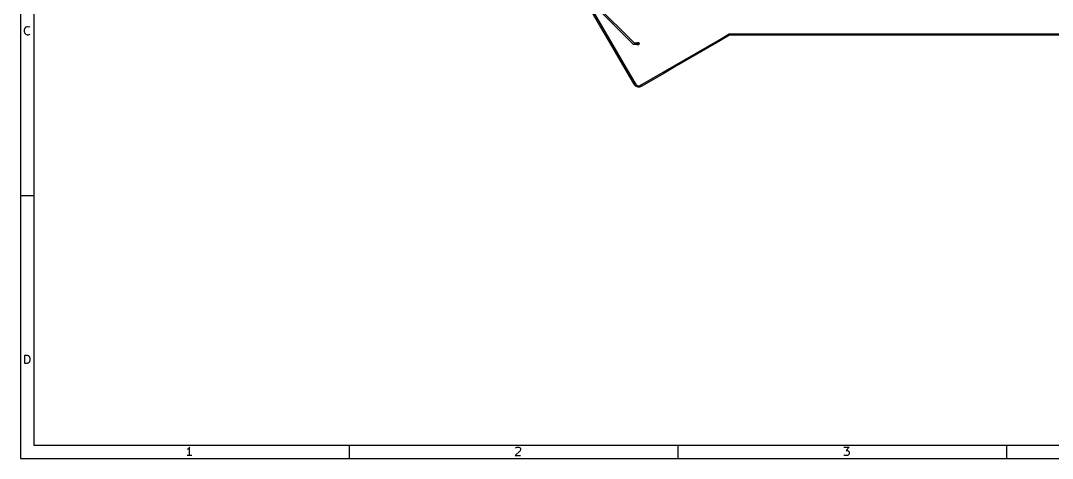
# Model space of a CAD drawing. Extents: x 0.4 to 11.3, y -7.9 to -0.4.
# Drawn here: x 0.39 to 6.57, y -7.87 to -5.25 of the extents above; entities that cross this region are included whole.
import ezdxf

# ---------------------------------------------------------------- set-up
doc = ezdxf.new("R2010")
doc.units = 0
doc.header["$MEASUREMENT"] = 0
doc.layers.add('BLACK', color=7, linetype='CONTINUOUS')

msp = doc.modelspace()

# ---------------------------------------------------------------- linework, layer by layer
at = {"layer": 'BLACK', "linetype": 'CONTINUOUS'}
for p, q in [((0.3937, -0.3937), (0.3937, -7.8743)), ((0.47244, -0.47244), (0.47244, -7.79556)), ((3.86959, -5.29034), (3.80361, -5.1775)), ((3.81022, -5.17319), (3.94216, -5.39888)), ((4.06328, -5.39307), (3.83412, -5.16391)), ((3.84235, -5.15823), (4.06897, -5.38484)), ((0.41723, -5.30887), (0.41967, -5.29912)), ((0.41723, -5.31618), (0.41723, -5.30887)), ((0.41967, -5.29912), (0.4221, -5.29424)), ((0.4221, -5.29424), (0.42698, -5.28937)), ((0.42698, -5.28937), (0.43429, -5.28693)), ((0.43429, -5.28693), (0.43916, -5.28693)), ((0.43916, -5.28693), (0.44648, -5.28937)), ((0.44648, -5.28937), (0.44891, -5.29181)), ((3.93556, -5.40319), (3.86959, -5.29034)), ((3.86959, -5.29034), (3.86959, -5.29034)), ((0.41967, -5.32593), (0.41723, -5.31618)), ((0.4221, -5.3308), (0.41967, -5.32593)), ((0.42698, -5.33568), (0.4221, -5.3308)), ((0.43429, -5.33811), (0.42698, -5.33568)), ((0.43916, -5.33811), (0.43429, -5.33811)), ((0.44648, -5.33568), (0.43916, -5.33811)), ((0.44891, -5.33324), (0.44648, -5.33568)), ((4.5065, -5.40795), (4.57214, -5.36995)), ((4.57642, -5.37657), (4.51044, -5.41476)), ((4.57214, -5.36995), (4.63844, -5.33156)), ((4.57214, -5.36995), (4.57214, -5.36995)), ((4.64124, -5.33904), (4.57642, -5.37657)), ((4.57642, -5.37657), (4.57642, -5.37657)), ((4.63844, -5.33156), (4.63897, -5.33132)), ((4.63897, -5.33132), (4.63973, -5.33114)), ((4.63973, -5.33114), (4.6405, -5.33112)), ((4.6405, -5.33112), (4.64081, -5.33117)), ((4.64081, -5.33117), (6.96119, -5.33117)), ((6.96101, -5.33904), (4.64124, -5.33904)), ((4.00153, -5.51604), (3.93556, -5.40319)), ((3.93556, -5.40319), (3.93556, -5.40319)), ((3.94216, -5.39888), (3.94216, -5.39888)), ((3.94216, -5.39888), (4.00813, -5.51173)), ((4.06343, -5.39326), (4.06328, -5.39307)), ((4.06362, -5.39341), (4.06343, -5.39326)), ((4.06418, -5.39388), (4.06362, -5.39341)), ((4.06504, -5.39433), (4.06418, -5.39388)), ((4.06596, -5.39461), (4.06504, -5.39433)), ((4.06669, -5.39469), (4.06596, -5.39461)), ((4.06693, -5.39471), (4.06669, -5.39469)), ((4.06669, -5.39469), (4.06669, -5.39469)), ((4.06717, -5.39469), (4.06693, -5.39471)), ((4.08437, -5.39469), (4.06717, -5.39469)), ((4.06897, -5.38484), (4.08437, -5.38484)), ((4.08437, -5.38484), (4.08444, -5.38474)), ((4.08444, -5.39478), (4.08437, -5.39469)), ((4.08444, -5.38474), (4.08553, -5.38365)), ((4.08553, -5.39588), (4.08444, -5.39478)), ((4.08553, -5.38365), (4.08682, -5.38279)), ((4.08682, -5.39674), (4.08553, -5.39588)), ((4.08682, -5.38279), (4.08825, -5.38219)), ((4.08825, -5.39734), (4.08682, -5.39674)), ((4.08825, -5.38219), (4.08978, -5.38189)), ((4.08978, -5.39764), (4.08825, -5.39734)), ((4.08978, -5.38189), (4.09133, -5.38189)), ((4.09133, -5.39764), (4.08978, -5.39764)), ((4.09133, -5.38189), (4.09285, -5.38219)), ((4.09285, -5.39734), (4.09133, -5.39764)), ((4.09285, -5.38219), (4.09428, -5.38279)), ((4.09428, -5.39674), (4.09285, -5.39734)), ((4.09428, -5.38279), (4.09557, -5.38365)), ((4.09557, -5.39588), (4.09428, -5.39674)), ((4.09557, -5.38365), (4.09667, -5.38474)), ((4.09667, -5.39478), (4.09557, -5.39588)), ((4.09667, -5.38474), (4.09753, -5.38603)), ((4.09753, -5.39349), (4.09667, -5.39478)), ((4.09753, -5.38603), (4.09812, -5.38747)), ((4.09812, -5.39206), (4.09753, -5.39349)), ((4.09812, -5.38747), (4.09843, -5.38899)), ((4.09843, -5.39054), (4.09812, -5.39206)), ((4.09843, -5.38899), (4.09843, -5.39054)), ((4.44019, -5.44634), (4.5065, -5.40795)), ((4.51044, -5.41476), (4.44447, -5.45296)), ((4.5065, -5.40795), (4.5065, -5.40795)), ((4.51044, -5.41476), (4.51044, -5.41476)), ((4.30825, -5.52273), (4.37455, -5.48434)), ((4.3785, -5.49115), (4.31253, -5.52935)), ((4.37455, -5.48434), (4.44019, -5.44634)), ((4.37455, -5.48434), (4.37455, -5.48434)), ((4.44447, -5.45296), (4.3785, -5.49115)), ((4.3785, -5.49115), (4.3785, -5.49115)), ((4.44019, -5.44634), (4.44019, -5.44634)), ((4.44447, -5.45296), (4.44447, -5.45296)), ((4.06738, -5.62868), (4.00153, -5.51604)), ((4.00153, -5.51604), (4.00153, -5.51604)), ((4.00813, -5.51173), (4.07413, -5.62462)), ((4.1763, -5.59912), (4.24261, -5.56073)), ((4.24261, -5.56073), (4.30825, -5.52273)), ((4.24261, -5.56073), (4.24261, -5.56073)), ((4.31253, -5.52935), (4.24655, -5.56754)), ((4.30825, -5.52273), (4.30825, -5.52273)), ((4.31253, -5.52935), (4.31253, -5.52935)), ((4.07413, -5.62462), (4.07416, -5.62466)), ((4.07416, -5.62466), (4.07423, -5.62479)), ((4.07423, -5.62479), (4.0743, -5.62491)), ((4.0743, -5.62491), (4.07432, -5.62495)), ((4.11059, -5.63716), (4.1763, -5.59912)), ((4.18058, -5.60574), (4.11452, -5.64398)), ((4.1763, -5.59912), (4.1763, -5.59912)), ((4.24655, -5.56754), (4.18058, -5.60574)), ((4.18058, -5.60574), (4.18058, -5.60574)), ((4.07091, -5.63506), (4.06738, -5.62868)), ((4.07095, -5.63518), (4.07091, -5.63506)), ((4.07109, -5.6354), (4.07095, -5.63518)), ((4.07113, -5.63546), (4.07109, -5.6354)), ((4.0712, -5.63556), (4.07113, -5.63546)), ((4.07126, -5.63567), (4.0712, -5.63556)), ((4.07131, -5.63572), (4.07126, -5.63567)), ((4.07146, -5.63594), (4.07131, -5.63572)), ((4.07155, -5.63603), (4.07146, -5.63594)), ((4.07542, -5.64098), (4.07155, -5.63603)), ((4.07432, -5.62495), (4.07778, -5.63121)), ((4.07553, -5.64115), (4.07542, -5.64098)), ((4.07579, -5.64142), (4.07553, -5.64115)), ((4.07605, -5.6417), (4.07579, -5.64142)), ((4.07622, -5.64181), (4.07605, -5.6417)), ((4.08061, -5.64555), (4.07622, -5.64181)), ((4.07778, -5.63121), (4.08149, -5.63596)), ((4.08082, -5.64575), (4.08061, -5.64555)), ((4.08107, -5.6459), (4.08082, -5.64575)), ((4.08131, -5.64607), (4.08107, -5.6459)), ((4.08157, -5.64619), (4.08131, -5.64607)), ((4.08149, -5.63596), (4.08543, -5.63931)), ((4.08648, -5.64864), (4.08157, -5.64619)), ((4.08543, -5.63931), (4.08957, -5.64138)), ((4.08677, -5.64879), (4.08648, -5.64864)), ((4.08701, -5.64886), (4.08677, -5.64879)), ((4.08725, -5.64895), (4.08701, -5.64886)), ((4.08757, -5.64901), (4.08725, -5.64895)), ((4.09292, -5.65007), (4.08757, -5.64901)), ((4.08957, -5.64138), (4.09401, -5.64226)), ((4.09323, -5.65014), (4.09292, -5.65007)), ((4.09349, -5.65015), (4.09323, -5.65014)), ((4.09375, -5.65018), (4.09349, -5.65015)), ((4.09407, -5.65014), (4.09375, -5.65018)), ((4.09401, -5.64226), (4.09892, -5.64194)), ((4.09973, -5.64978), (4.09407, -5.65014)), ((4.09892, -5.64194), (4.10439, -5.64032)), ((4.09998, -5.64978), (4.09973, -5.64978)), ((4.10031, -5.64972), (4.09998, -5.64978)), ((4.10063, -5.64967), (4.10031, -5.64972)), ((4.10087, -5.64958), (4.10063, -5.64967)), ((4.10677, -5.64782), (4.10087, -5.64958)), ((4.10439, -5.64032), (4.11059, -5.63716)), ((4.10693, -5.64779), (4.10677, -5.64782)), ((4.10714, -5.64771), (4.10693, -5.64779)), ((4.10717, -5.64771), (4.10714, -5.64771)), ((4.10732, -5.64764), (4.10717, -5.64771)), ((4.10748, -5.64758), (4.10732, -5.64764)), ((4.1075, -5.64757), (4.10748, -5.64758)), ((4.10771, -5.64749), (4.1075, -5.64757)), ((4.10784, -5.64739), (4.10771, -5.64749)), ((4.11418, -5.64417), (4.10784, -5.64739)), ((4.11428, -5.64412), (4.11418, -5.64417)), ((4.11435, -5.64408), (4.11428, -5.64412)), ((4.11443, -5.64404), (4.11435, -5.64408)), ((4.11452, -5.64398), (4.11443, -5.64404)), ((0.3937, -6.29921), (0.47244, -6.29921)), ((0.41967, -7.30662), (0.41967, -7.25544)), ((0.41967, -7.25544), (0.43185, -7.25544)), ((0.43185, -7.25544), (0.43916, -7.25787)), ((0.43916, -7.25787), (0.44404, -7.26275)), ((0.44404, -7.26275), (0.44648, -7.26762)), ((0.44648, -7.26762), (0.44891, -7.27737)), ((0.44891, -7.28468), (0.44648, -7.29443)), ((0.44891, -7.27737), (0.44891, -7.28468)), ((0.43185, -7.30662), (0.41967, -7.30662)), ((0.43916, -7.30418), (0.43185, -7.30662)), ((0.44404, -7.29931), (0.43916, -7.30418)), ((0.44648, -7.29443), (0.44404, -7.29931)), ((0.47244, -7.79556), (11.2206, -7.79556)), ((1.39553, -7.81909), (1.39065, -7.82152)), ((1.4004, -7.81421), (1.39553, -7.81909)), ((1.40528, -7.8069), (1.4004, -7.81421)), ((1.40528, -7.85808), (1.40528, -7.8069)), ((2.3622, -7.79556), (2.3622, -7.8743)), ((3.38597, -7.82884), (3.35672, -7.85808)), ((3.35916, -7.81178), (3.3616, -7.80934)), ((3.3616, -7.80934), (3.36647, -7.8069)), ((3.36647, -7.8069), (3.37866, -7.8069)), ((3.37866, -7.8069), (3.38353, -7.80934)), ((3.38353, -7.80934), (3.38597, -7.81178)), ((3.38597, -7.81178), (3.3884, -7.81665)), ((3.3884, -7.82152), (3.38597, -7.82884)), ((3.3884, -7.81665), (3.3884, -7.82152)), ((4.33071, -7.79556), (4.33071, -7.8743)), ((5.32522, -7.8069), (5.35691, -7.8069)), ((5.35691, -7.8069), (5.33985, -7.8264)), ((5.33985, -7.8264), (5.34716, -7.8264)), ((5.34716, -7.8264), (5.35203, -7.82884)), ((5.35203, -7.82884), (5.35447, -7.83127)), ((5.35447, -7.83127), (5.35691, -7.83615)), ((5.35691, -7.84833), (5.35447, -7.85321)), ((5.35691, -7.83615), (5.35691, -7.84833)), ((6.29921, -7.79556), (6.29921, -7.8743)), ((0.3937, -7.8743), (11.2993, -7.8743)), ((1.4199, -7.85808), (1.39065, -7.85808)), ((3.35672, -7.85808), (3.3884, -7.85808)), ((5.32766, -7.85565), (5.32522, -7.85321)), ((5.33254, -7.85808), (5.32766, -7.85565)), ((5.34716, -7.85808), (5.33254, -7.85808)), ((5.35203, -7.85565), (5.34716, -7.85808)), ((5.35447, -7.85321), (5.35203, -7.85565))]:
    msp.add_line(p, q, dxfattribs=at)
at = {"layer": 'BLACK'}
msp.add_circle((4.09055, -5.38976), 0.00591, dxfattribs=at)

doc.saveas('drawing.dxf')
